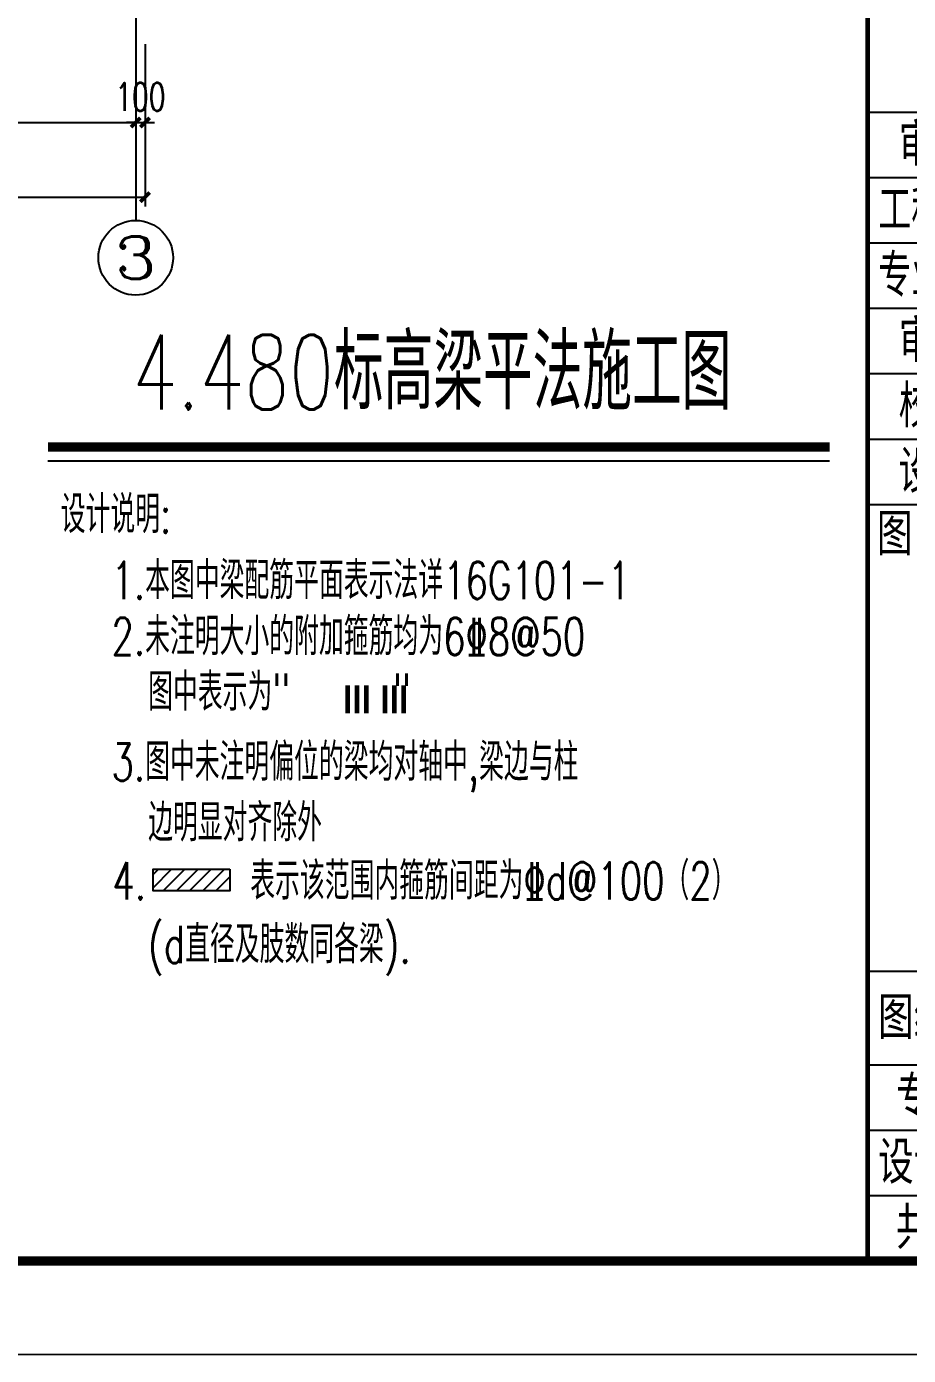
# Model space of a CAD drawing. Extents: x 5827 to 252697, y -546879 to 4066219.
# Drawn here: x 88954 to 98401, y -382902 to -368671 of the extents above; entities that cross this region are included whole.
import ezdxf
from ezdxf.enums import TextEntityAlignment as Align

# ---------------------------------------------------------------- set-up
doc = ezdxf.new("R2010")
doc.units = 0
doc.header["$MEASUREMENT"] = 0
doc.linetypes.add('DOTE', pattern=[2.42, 2, -0.2, 0.02, -0.2])
for name, color, linetype in [('AXIS', 3, 'Continuous'), ('AXIS_TEXT', 7, 'Continuous'), ('DIMENSION', 3, 'Continuous'), ('DOTE', 1, 'DOTE'), ('FRAME', 3, 'Continuous'), ('HATCH', 254, 'Continuous'), ('填充', 8, 'Continuous'), ('审核修改', 6, 'Continuous')]:
    doc.layers.add(name, color=color, linetype=linetype)
doc.styles.add('_TCH_AXIS', font='COMPLEX', dxfattribs={"bigfont": 'GBCBIG'})
doc.styles.add('_TCH_DIM_T3', font='SIMPLEX', dxfattribs={"width": 0.705882, "bigfont": 'GBCBIG'})
doc.styles.add('COMPLEX', font='COMPLEX')
doc.styles.add('DXFS', font='txt.shx', dxfattribs={"width": 0.7, "bigfont": 'dxfs.shx'})
doc.styles.add('FRAME', font='simhei.ttf', dxfattribs={"width": 0.7})
doc.styles.add('HZ', font='tssdeng.shx', dxfattribs={"width": 0.6, "bigfont": 'a.shx'})
doc.dimstyles.new('_TCH_ARCH&&100', dxfattribs={"dimtxt": 297.5, "dimasz": 100, "dimexe": 100, "dimexo": 0, "dimgap": 126.25, "dimtad": 1, "dimdec": 0, "dimzin": 0, "dimdsep": 46, "dimtxsty": '_TCH_DIM_T3', "dimblk": 'ARCHTICK', "dimcen": 0.09, "dimclrt": 7, "dimazin": 2, "dimtfac": 1, "dimtdec": 0, "dimtix": 1, "dimtmove": 2, "dimatfit": 3, "dimfxl": 0, "dimtolj": 1, "dimtzin": 0, "dimarcsym": 0})
doc.dimstyles.new('DIMN', dxfattribs={"dimtxt": 350, "dimasz": 150, "dimexe": 100, "dimexo": 100, "dimgap": 75, "dimtad": 1, "dimdec": 0, "dimzin": 0, "dimdsep": 46, "dimtxsty": 'HZ', "dimblk": 'ARCHTICK', "dimcen": 0.09, "dimdle": 100, "dimclrd": 3, "dimclre": 3, "dimclrt": 7, "dimazin": 2, "dimtfac": 1, "dimtdec": 0, "dimtmove": 2, "dimatfit": 3, "dimldrblk": 'ARCHTICK', "dimfxl": 0, "dimtolj": 1, "dimtzin": 0, "dimarcsym": 0})

# ---------------------------------------------------------------- blocks, each defined once
blk = doc.blocks.new('_ArchTick')
at = {"color": 0, "linetype": 'ByBlock', "const_width": 0.4}
blk.add_lwpolyline([(-0.5, -0.5), (0.5, 0.5)], dxfattribs=at)
blk = doc.blocks.new('*D329')
at = {"layer": 'AXIS', "color": 0, "lineweight": -2, "transparency": 16777216}
for p, q in [((90123, -368861), (90123, -369799)), ((90223, -368861), (90223, -369799)), ((90123, -369699), (90023, -369699)), ((90123, -369699), (90223, -369699)), ((90223, -369699), (90323, -369699))]:
    blk.add_line(p, q, dxfattribs=at)
at = {"layer": 'Defpoints', "color": 0, "transparency": 16777216}
for p in [(90123, -368861), (90223, -368861), (90223, -369699)]:
    blk.add_point(p, dxfattribs=at)
at = {"layer": 'AXIS', "color": 0, "lineweight": -2, "transparency": 16777216, "xscale": 100, "yscale": 100, "zscale": 100}
blk.add_blockref('_ArchTick', (90123, -369699), dxfattribs=at)
at = {"layer": 'AXIS', "color": 0, "lineweight": -2, "transparency": 16777216, "xscale": 100, "yscale": 100, "zscale": 100, "rotation": 180}
blk.add_blockref('_ArchTick', (90223, -369699), dxfattribs=at)
at = {"layer": 'AXIS', "color": 7, "transparency": 16777216, "insert": (90173, -369424), "char_height": 297.5, "attachment_point": 5, "style": '_TCH_DIM_T3'}
blk.add_mtext('\\A1;100', dxfattribs=at)
blk = doc.blocks.new('*D330')
at = {"layer": 'AXIS', "color": 0, "lineweight": -2, "transparency": 16777216}
for p, q in [((80223, -368861), (80223, -370599)), ((90223, -368861), (90223, -370599)), ((80223, -370499), (90223, -370499))]:
    blk.add_line(p, q, dxfattribs=at)
at = {"layer": 'Defpoints', "color": 0, "transparency": 16777216}
for p in [(80223, -368861), (90223, -368861), (90223, -370499)]:
    blk.add_point(p, dxfattribs=at)
at = {"layer": 'AXIS', "color": 0, "lineweight": -2, "transparency": 16777216, "xscale": 100, "yscale": 100, "zscale": 100, "rotation": 180}
blk.add_blockref('_ArchTick', (80223, -370499), dxfattribs=at)
at = {"layer": 'AXIS', "color": 0, "lineweight": -2, "transparency": 16777216, "xscale": 100, "yscale": 100, "zscale": 100}
blk.add_blockref('_ArchTick', (90223, -370499), dxfattribs=at)
at = {"layer": 'AXIS', "color": 7, "transparency": 16777216, "insert": (85223, -370224), "char_height": 297.5, "attachment_point": 5, "style": '_TCH_DIM_T3'}
blk.add_mtext('\\A1;10000', dxfattribs=at)
blk = doc.blocks.new('_AXISO')
blk.add_circle((0, 0), 0.5)
at = {"layer": 'AXIS_TEXT', "style": 'COMPLEX', "width": 1.041667}
blk.add_attdef('A', text='', height=0.56, dxfattribs=at).set_placement((-0.25, -0.28), (0.25, -0.28), align=Align.FIT)
blk = doc.blocks.new('*D345')
at = {"layer": 'AXIS', "color": 0, "lineweight": -2, "transparency": 16777216}
for p, q in [((85723, -368861), (85723, -369799)), ((90123, -368861), (90123, -369799)), ((85723, -369699), (90123, -369699))]:
    blk.add_line(p, q, dxfattribs=at)
at = {"layer": 'Defpoints', "color": 0, "transparency": 16777216}
for p in [(85723, -368861), (90123, -368861), (90123, -369699)]:
    blk.add_point(p, dxfattribs=at)
at = {"layer": 'AXIS', "color": 0, "lineweight": -2, "transparency": 16777216, "xscale": 100, "yscale": 100, "zscale": 100, "rotation": 180}
blk.add_blockref('_ArchTick', (85723, -369699), dxfattribs=at)
at = {"layer": 'AXIS', "color": 0, "lineweight": -2, "transparency": 16777216, "xscale": 100, "yscale": 100, "zscale": 100}
blk.add_blockref('_ArchTick', (90123, -369699), dxfattribs=at)
at = {"layer": 'AXIS', "color": 7, "transparency": 16777216, "insert": (87923, -369424), "char_height": 297.5, "attachment_point": 5, "style": '_TCH_DIM_T3'}
blk.add_mtext('\\A1;4400', dxfattribs=at)
blk = doc.blocks.new('A$C2F0C53E4')
at = {"layer": 'FRAME'}
for p, q in [((58410, 13310), (51410, 13310)), ((58410, 12610), (51410, 12610)), ((58410, 11910), (51410, 11910)), ((58410, 11210), (51410, 11210)), ((58410, 10510), (51410, 10510)), ((58410, 9810), (51410, 9810)), ((58410, 9110), (51410, 9110)), ((58410, 4110), (51410, 4110)), ((58410, 3110), (51410, 3110)), ((58410, 2410), (51410, 2410)), ((58410, 1710), (51410, 1710))]:
    blk.add_line(p, q, dxfattribs=at)
for points in [[(10, 42010, 20, 20, 0), (10, 10, 20, 20, 0), (59410, 10, 20, 20, 0), (59410, 42010, 20, 20, 0)], [(2510, 41010, 100, 100, 0), (2510, 1010, 100, 100, 0), (58410, 1010, 100, 100, 0), (58410, 41010, 100, 100, 0)]]:
    blk.add_lwpolyline(points, format="xyseb", close=True, dxfattribs=at)
blk.add_lwpolyline([(51410, 41010, 50, 50, 0), (51410, 1010, 50, 50, 0)], format="xyseb", dxfattribs=at)
at = {"layer": 'FRAME', "char_height": 400, "style": 'FRAME'}
for s, insert, width, attachment_point in [('审   定', (52410, 12960), 2038.31, 5), ('{\\W0.65;工程负责人}', (52410, 12260), 2758.64, 5), ('{\\W0.65;专业负责人}', (52410, 11560), 2763.05, 5), ('审   核', (52410, 10860), 2052.54, 5), ('校   对', (52410, 10160), 2066.78, 5), ('设   计', (52410, 9460), 2059.66, 5), ('图  名', (51510, 9010), 1670.51, 1), ('图纸编号', (52285, 3610), 2325.42, 5), ('专  业', (52285, 2760), 1753.56, 5), ('设计阶段', (52285, 2060), 2361.02, 5), ('共  张', (52285, 1360), 1741.69, 5)]:
    blk.add_mtext(s, dxfattribs=dict(at, insert=insert, width=width, attachment_point=attachment_point))
blk = doc.blocks.new('*D622')
at = {"layer": 'Defpoints', "color": 0, "ltscale": 1000, "transparency": 16777216}
for p in [(84061, -372802), (84061, -373521), (88137, -373574)]:
    blk.add_point(p, dxfattribs=at)
at = {"layer": '审核修改', "color": 3, "lineweight": -2, "ltscale": 1000, "transparency": 16777216}
for p, q in [((88237, -372802), (83961, -372802)), ((84061, -373421), (84061, -372702)), ((88137, -373474), (88137, -372702))]:
    blk.add_line(p, q, dxfattribs=at)
at = {"layer": '审核修改', "color": 3, "lineweight": -2, "ltscale": 1000, "transparency": 16777216, "xscale": 150, "yscale": 150, "zscale": 150, "rotation": 180}
blk.add_blockref('_ArchTick', (84061, -372802), dxfattribs=at)
at = {"layer": '审核修改', "color": 3, "lineweight": -2, "ltscale": 1000, "transparency": 16777216, "xscale": 150, "yscale": 150, "zscale": 150}
blk.add_blockref('_ArchTick', (88137, -372802), dxfattribs=at)
at = {"layer": '审核修改', "color": 7, "ltscale": 1000, "transparency": 16777216, "insert": (86099, -372552), "char_height": 350, "attachment_point": 5, "style": 'HZ'}
blk.add_mtext('\\A1;此范围KL2箍筋加密为\x848@100(2)', dxfattribs=at)

msp = doc.modelspace()

# ---------------------------------------------------------------- hatches: boundary and pattern name
at = {"layer": 'HATCH'}
h = msp.add_hatch(dxfattribs=at)
h.set_pattern_fill('STONE_DATUM', color=256, scale=50, style=0)
h.set_pattern_definition([(45, (-425663.64, -670137.55), (-70.710678, 70.710678), [])])
h.paths.add_polyline_path([(91131.604, -377926.274), (91131.604, -377693.903), (90309.461, -377693.903), (90309.461, -377926.274)])

# ---------------------------------------------------------------- linework, layer by layer
at = {"layer": 'AXIS'}
msp.add_line((90123.224, -368860.788), (90123.224, -370747.322), dxfattribs=at)
at = {"layer": 'DIMENSION', "const_width": 100}
msp.add_lwpolyline([(89183.435, -373172.5), (97556.5, -373172.5)], dxfattribs=at)
at = {"layer": 'DIMENSION'}
for points in [[(89183.435, -373322.5), (97556.5, -373322.5)], [(91131.604, -377693.903), (91131.604, -377926.274), (90309.461, -377926.274), (90309.461, -377693.903), (91131.604, -377693.903)]]:
    msp.add_lwpolyline(points, dxfattribs=at)
at = {"layer": 'DIMENSION', "color": 1, "const_width": 50}
for points in [[(92393.106, -375726.04), (92393.106, -376026.04)], [(92493.106, -375726.04), (92493.106, -376026.04)], [(92593.106, -375726.04), (92593.106, -376026.04)], [(92793.106, -375726.04), (92793.106, -376026.04)], [(92893.106, -375726.04), (92893.106, -376026.04)], [(92993.106, -375726.04), (92993.106, -376026.04)]]:
    msp.add_lwpolyline(points, dxfattribs=at)
at = {"layer": 'DOTE', "linetype": 'DOTE', "ltscale": 1000}
msp.add_line((90123.224, -346016.12), (90123.224, -368860.788), dxfattribs=at)

# ---------------------------------------------------------------- block references
at = {"layer": 'AXIS'}
ref = msp.add_blockref('_AXISO', (90123.224, -371147.322), dxfattribs=dict(at, xscale=800, yscale=800, zscale=800))
ref.add_attrib('A', '3', dxfattribs={"layer": 'AXIS_TEXT', "height": 452.548, "style": '_TCH_AXIS', "width": 1.5}).set_placement((89896.949, -371373.597), (90349.498, -371373.597), align=Align.FIT)
at = {"layer": '填充'}
msp.add_blockref('A$C2F0C53E4', (46554, -382902), dxfattribs=at)

# ---------------------------------------------------------------- texts
at = {"layer": 'DIMENSION', "style": 'DXFS', "width": 0.7}
msp.add_text('4.480标高梁平法施工图', height=800, dxfattribs=at).set_placement((93295.817, -372772.5), align=Align.CENTER)
for s, p in [('设计说明:', (89320.15, -374095.12)), ('1.本图中梁配筋平面表示法详16G101-1', (89864.279, -374802.62)), ('2.未注明大小的附加箍筋均为6%%1328@50', (89864.279, -375402.62)), ('图中表示为"    "', (90256.995, -375997.705)), ('3.图中未注明偏位的梁均对轴中,梁边与柱', (89864.279, -376747.62)), ('边明显对齐除外', (90256.995, -377396.205)), ('4.    表示该范围内箍筋间距为%%132d@100（2）', (89873.868, -378020.691)), ('(d直径及肢数同各梁).', (90256.995, -378701.205))]:
    msp.add_text(s, height=400, dxfattribs=at).set_placement(p)

# ---------------------------------------------------------------- dimensions: what is measured, and where the dimension line sits
at = {"layer": 'AXIS'}
for p1, distance, picture, middle in [((80223.224, -368860.788), -1638, '*D330', (85223.224, -370223.788)), ((90123.224, -368860.788), -838, '*D329', (90173.224, -369423.788))]:
    dim = msp.add_aligned_dim(p1=p1, p2=(90223.224, -368860.788), distance=distance, dimstyle='_TCH_ARCH&&100', dxfattribs=at)
    dim.commit()
    dim.dimension.update_dxf_attribs({"geometry": picture, "text_midpoint": middle})
dim = msp.add_linear_dim(base=(90123.224, -369698.788), p1=(85723.224, -368860.788), p2=(90123.224, -368860.788), dimstyle='_TCH_ARCH&&100', dxfattribs=at)
dim.commit()
dim.dimension.update_dxf_attribs({"geometry": '*D345', "text_midpoint": (87923.224, -369423.788)})
at = {"layer": '审核修改', "ltscale": 1000}
dim = msp.add_linear_dim(base=(84061.048, -372801.5), p1=(88136.759, -373573.939), p2=(84061.048, -373520.878), text='此范围KL2箍筋加密为\x848@100(2)', dimstyle='DIMN', override={"dimfxl": 100}, dxfattribs=at)
dim.commit()
dim.dimension.update_dxf_attribs({"geometry": '*D622', "text_midpoint": (86098.904, -372551.5)})

doc.saveas('drawing.dxf')
